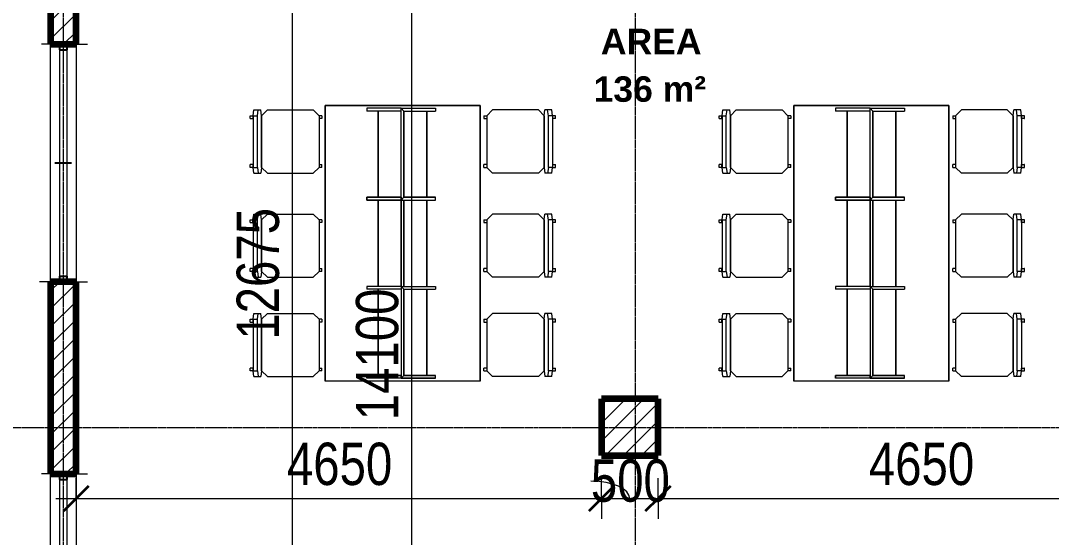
# Model space of a CAD drawing. Header units: millimetres. Extents: x -35190 to 411743, y -233114 to 23872.
# Drawn here: x -11092 to -1970, y 5450 to 10021 of the extents above; entities that cross this region are included whole.
import ezdxf

# ---------------------------------------------------------------- set-up
doc = ezdxf.new("R2010")
doc.units = ezdxf.units.MM
doc.linetypes.add('Grid Line', pattern=[22.225, 12.7, -3.175, 3.175, -3.175])
for name, color, linetype, lineweight in [('A-ANNO-DIMS', 211, 'Continuous', 9), ('A-ANNO-DIMS-75', 211, 'Continuous', 9), ('A-AREA-IDEN', 2, 'Continuous', 9), ('A-GLAZ', 151, 'Continuous', 18), ('A-WALL', 113, 'Continuous', 18), ('A-WALL-PATT', 111, 'Continuous', 18), ('G-IMPT', 8, 'Continuous', 18), ('I-FURN', 30, 'Continuous', 18), ('S-GRID', 1, 'Continuous', 9)]:
    doc.layers.add(name, color=color, linetype=linetype, lineweight=lineweight)
doc.styles.add('Arial_3', font='arial.ttf', dxfattribs={"width": 0.8, "height": 375})
doc.styles.add('Arial_B', font='arialbd.ttf', dxfattribs={"height": 225})
doc.dimstyles.new('main_4_5mm', dxfattribs={"dimscale": 304.8, "dimtxt": 382.597275, "dimasz": 0.738189, "dimexe": 0.590551, "dimexo": 0.0625, "dimgap": 0.024606, "dimtad": 1, "dimdec": 0, "dimzin": 0, "dimdsep": 46, "dimtxsty": 'Arial_3', "dimblk1": 'OBLIQUE', "dimblk2": 'OBLIQUE', "dimsah": 1, "dimcen": 0.09, "dimdle": 0.590551, "dimazin": 0, "dimtfac": 1, "dimtdec": 4, "dimtix": 1, "dimtmove": 0, "dimatfit": 3, "dimfxl": 0.590551, "dimfxlon": 1, "dimtvp": 1, "dimtolj": 1, "dimtzin": 0, "dimarcsym": 2})
doc.dimstyles.new('main_4_5mm_1', dxfattribs={"dimscale": 304.8, "dimtxt": 382.597275, "dimasz": 0.738189, "dimexe": 0.590551, "dimexo": 0.0625, "dimgap": 0.024606, "dimtad": 1, "dimdec": 0, "dimzin": 0, "dimdsep": 46, "dimtxsty": 'Arial_3', "dimblk1": 'OBLIQUE', "dimblk2": 'OBLIQUE', "dimsah": 1, "dimcen": 0.09, "dimdle": 0.590551, "dimazin": 0, "dimtfac": 1, "dimtdec": 4, "dimtix": 1, "dimtmove": 1, "dimatfit": 3, "dimfxl": 0.590551, "dimfxlon": 1, "dimtvp": 1, "dimtolj": 1, "dimtzin": 0, "dimarcsym": 2})
pattern_1 = [(45, (0, 0), (-79.5495, 79.5495), [])]

# ---------------------------------------------------------------- blocks, each defined once
blk = doc.blocks.new('Sliding - 2L - SL2_1 X 1_8-416756-GROUND FLOOR')
at = {"layer": 'A-GLAZ'}
for p, q in [((-723.8, 112.5), (-723.8, 212.5)), ((1376.2, 112.5), (1376.2, 212.5)), ((1326.2, 35), (-673.8, 35)), ((-673.8, -35), (1326.2, -35)), ((-723.8, -112.5), (-723.8, -192.5)), ((1376.2, -112.5), (1376.2, -212.5))]:
    blk.add_line(p, q, dxfattribs=at)
at = {"layer": 'A-GLAZ', "lineweight": 25}
for p, q in [((-673.8, 35), (-723.8, 35)), ((-673.8, -35), (-673.8, 35)), ((326.2, -75), (326.2, 72.5)), ((1376.2, 35), (1326.2, 35)), ((1326.2, -35), (1326.2, 35)), ((-723.8, -35), (-673.8, -35)), ((1326.2, -35), (1376.2, -35))]:
    blk.add_line(p, q, dxfattribs=at)
blk = doc.blocks.new('School05 - 12ZCVC05_dwg-579463-GROUND FLOOR')
at = {"layer": 'G-IMPT', "lineweight": 9}
for p, q in [((1371.6, 2438.4), (0, 2438.4)), ((0, 2438.4), (0, 0)), ((0, 0), (0, 2438.4)), ((0, 2438.4), (1371.6, 2438.4)), ((673.1, 2413), (368.3, 2413)), ((368.3, 2413), (368.3, 2387.6)), ((673.1, 2413), (368.3, 2413)), ((368.3, 2413), (368.3, 2387.6)), ((673.1, 2387.6), (368.3, 2387.6)), ((673.1, 2387.6), (368.3, 2387.6)), ((469.9, 2387.6), (469.9, 1625.6)), ((469.9, 1625.6), (469.9, 2387.6)), ((673.1, 1600.2), (673.1, 2413)), ((673.1, 2413), (698.5, 2387.6)), ((673.1, 2387.6), (673.1, 2413)), ((673.1, 2413), (698.5, 2387.6)), ((673.1, 2413), (977.9, 2413)), ((673.1, 2413), (977.9, 2413)), ((673.1, 1600.2), (673.1, 2413)), ((698.5, 1625.6), (698.5, 2387.6)), ((698.5, 2387.6), (977.9, 2387.6)), ((698.5, 2387.6), (977.9, 2387.6)), ((698.5, 2387.6), (698.5, 1625.6)), ((901.7, 2387.6), (901.7, 1625.6)), ((901.7, 1625.6), (901.7, 2387.6)), ((977.9, 2413), (977.9, 2387.6)), ((977.9, 2413), (977.9, 2387.6)), ((1371.6, 2438.4), (1371.6, 0)), ((1371.6, 0), (1371.6, 2438.4)), ((368.3, 1625.6), (368.3, 1600.2)), ((368.3, 1625.6), (673.1, 1625.6)), ((673.1, 1625.6), (368.3, 1625.6)), ((368.3, 1600.2), (368.3, 1625.6)), ((368.3, 1600.2), (673.1, 1600.2)), ((673.1, 1600.2), (368.3, 1600.2)), ((469.9, 1600.2), (469.9, 838.2)), ((469.9, 838.2), (469.9, 1600.2)), ((673.1, 1600.2), (698.5, 1625.6)), ((673.1, 1625.6), (673.1, 1600.2)), ((673.1, 1600.2), (698.5, 1625.6)), ((673.1, 838.2), (673.1, 1600.2)), ((673.1, 1600.2), (698.5, 1600.2)), ((673.1, 1600.2), (977.9, 1600.2)), ((673.1, 1600.2), (977.9, 1600.2)), ((673.1, 1600.2), (673.1, 838.2)), ((977.9, 1625.6), (698.5, 1625.6)), ((698.5, 1625.6), (977.9, 1625.6)), ((698.5, 838.2), (698.5, 1600.2)), ((698.5, 1600.2), (698.5, 838.2)), ((901.7, 1600.2), (901.7, 838.2)), ((901.7, 838.2), (901.7, 1600.2)), ((977.9, 1600.2), (977.9, 1625.6)), ((977.9, 1600.2), (977.9, 1625.6)), ((673.1, 838.2), (368.3, 838.2)), ((368.3, 838.2), (368.3, 812.8)), ((673.1, 838.2), (368.3, 838.2)), ((368.3, 838.2), (368.3, 812.8)), ((673.1, 838.2), (698.5, 838.2)), ((673.1, 838.2), (673.1, 25.4)), ((673.1, 838.2), (698.5, 812.8)), ((673.1, 838.2), (698.5, 812.8)), ((673.1, 838.2), (977.9, 838.2)), ((673.1, 838.2), (673.1, 812.8)), ((673.1, 838.2), (977.9, 838.2)), ((673.1, 838.2), (673.1, 25.4)), ((977.9, 838.2), (977.9, 812.8)), ((977.9, 838.2), (977.9, 812.8)), ((673.1, 812.8), (368.3, 812.8)), ((673.1, 812.8), (368.3, 812.8)), ((469.9, 812.8), (469.9, 50.8)), ((469.9, 50.8), (469.9, 812.8)), ((698.5, 50.8), (698.5, 812.8)), ((698.5, 812.8), (977.9, 812.8)), ((698.5, 812.8), (977.9, 812.8)), ((698.5, 812.8), (698.5, 50.8)), ((901.7, 812.8), (901.7, 50.8)), ((901.7, 50.8), (901.7, 812.8)), ((1371.6, 0), (0, 0)), ((368.3, 50.8), (368.3, 25.4)), ((368.3, 50.8), (673.1, 50.8)), ((673.1, 50.8), (368.3, 50.8)), ((368.3, 25.4), (368.3, 50.8)), ((673.1, 25.4), (368.3, 25.4)), ((673.1, 25.4), (368.3, 25.4)), ((673.1, 25.4), (698.5, 50.8)), ((698.5, 50.8), (673.1, 25.4)), ((673.1, 25.4), (673.1, 50.8)), ((977.9, 25.4), (673.1, 25.4)), ((673.1, 25.4), (977.9, 25.4)), ((977.9, 50.8), (698.5, 50.8)), ((698.5, 50.8), (977.9, 50.8)), ((977.9, 25.4), (977.9, 50.8)), ((977.9, 25.4), (977.9, 50.8)), ((1371.6, 0), (0, 0))]:
    blk.add_line(p, q, dxfattribs=at)
blk = doc.blocks.new('School05 - School05-579469-GROUND FLOOR')
blk.add_blockref('School05 - 12ZCVC05_dwg-579463-GROUND FLOOR', (0, 0))
blk = doc.blocks.new('Armless_Chair_987 - 12ZSTG19_dwg-581259-GROUND FLOOR')
at = {"layer": 'G-IMPT', "lineweight": 9}
for p, q in [((-583.6, 228.6), (-576.8, 279.4)), ((-576.8, 279.4), (-575.2, 279.4)), ((-576.8, 279.4), (-539, 279.4)), ((-545.8, 228.6), (-539, 279.4)), ((-539, 279.4), (-515.2, 279.4)), ((-508.3, 228.6), (-515.2, 279.4)), ((-457.2, 279.4), (-508, 228.6)), ((-457.2, 279.4), (-50.8, 279.4)), ((-50.8, 279.4), (0, 228.6)), ((-608, 228.6), (-609.6, 228.6)), ((-609.6, 203.2), (-609.6, 228.6)), ((-609.6, 228.6), (-584.2, 228.6)), ((-608, 203.2), (-609.6, 203.2)), ((-609.6, 203.2), (-584.2, 203.2)), ((-584.2, 203.2), (-584.2, 228.6)), ((-583.6, 228.6), (-583.6, -228.6)), ((-583.6, 228.6), (-545.8, 228.6)), ((-545.8, -228.6), (-545.8, 228.6)), ((-508.3, -228.6), (-508.3, 228.6)), ((-508, 228.6), (-508, -228.6)), ((25.4, 228.6), (0, 228.6)), ((0, 228.6), (0, -228.6)), ((25.4, 203.2), (0, 203.2)), ((25.4, 228.6), (25.4, 203.2)), ((-609.6, -228.6), (-609.6, -203.2)), ((-584.2, -203.2), (-609.6, -203.2)), ((-609.6, -203.2), (-608, -203.2)), ((-608, -228.6), (-609.6, -228.6)), ((-584.2, -228.6), (-609.6, -228.6)), ((-584.2, -228.6), (-584.2, -203.2)), ((-576.8, -279.4), (-583.6, -228.6)), ((-583.6, -228.6), (-545.8, -228.6)), ((-545.8, -228.6), (-539, -279.4)), ((-508.3, -228.6), (-515.2, -279.4)), ((-508, -228.6), (-457.2, -279.4)), ((0, -228.6), (-50.8, -279.4)), ((0, -203.2), (25.4, -203.2)), ((25.4, -228.6), (0, -228.6)), ((25.4, -228.6), (25.4, -203.2)), ((-576.8, -279.4), (-575.2, -279.4)), ((-576.8, -279.4), (-539, -279.4)), ((-539, -279.4), (-515.2, -279.4)), ((-457.2, -279.4), (-50.8, -279.4))]:
    blk.add_line(p, q, dxfattribs=at)
blk = doc.blocks.new('Armless_Chair_987 - Armless_Chair_987-581265-GROUND FLOOR')
blk.add_blockref('Armless_Chair_987 - 12ZSTG19_dwg-581259-GROUND FLOOR', (0, 0))
blk = doc.blocks.new('Armless_Chair_987 - Armless_Chair_987-581879-GROUND FLOOR')
at = {"extrusion": (0, 0, -1), "zscale": -1, "rotation": 180}
blk.add_blockref('Armless_Chair_987 - 12ZSTG19_dwg-581259-GROUND FLOOR', (0, 0), dxfattribs=at)
blk = doc.blocks.new('DIMBLOCK7-GROUND FLOOR')
at = {"layer": 'A-ANNO-DIMS-75', "transparency": 16777216}
for p, q in [((-8685.9, 1434.7), (-8685.9, 14289.7)), ((-8685.9, 14109.7), (-8865.9, 14109.7)), ((-8685.9, 14109.7), (-8505.9, 14109.7)), ((-8685.9, 1434.7), (-8865.9, 1434.7)), ((-8685.9, 1434.7), (-8505.9, 1434.7))]:
    blk.add_line(p, q, dxfattribs=at)
at = {"layer": 'A-ANNO-DIMS-75', "lineweight": 35, "transparency": 16777216}
for p, q in [((-8685.9, 14109.7), (-8798.4, 14222.2)), ((-8685.9, 14109.7), (-8573.4, 13997.2)), ((-8685.9, 1434.7), (-8798.4, 1547.2)), ((-8685.9, 1434.7), (-8573.4, 1322.2))]:
    blk.add_line(p, q, dxfattribs=at)
at = {"layer": 'A-ANNO-DIMS-75', "color": 0, "transparency": 16777216, "insert": (-9180.3, 7198.3), "char_height": 375, "width": 1377.35, "attachment_point": 1, "rotation": 90, "line_spacing_factor": 0.941778, "style": 'Arial_3'}
blk.add_mtext('12675', dxfattribs=at)
blk = doc.blocks.new('_Oblique')
at = {"color": 0, "linetype": 'ByBlock', "lineweight": -2}
blk.add_line((-0.5, -0.5), (0.5, 0.5), dxfattribs=at)
blk = doc.blocks.new('DIMBLOCK19-GROUND FLOOR')
at = {"layer": 'A-ANNO-DIMS-75', "transparency": 16777216}
for p, q in [((-7630.7, -170.3), (-7630.7, 14289.7)), ((-7630.7, 14109.7), (-7810.7, 14109.7)), ((-7630.7, 14109.7), (-7450.7, 14109.7)), ((-7630.7, 9.7), (-7810.7, 9.7)), ((-7630.7, 9.7), (-7450.7, 9.7))]:
    blk.add_line(p, q, dxfattribs=at)
at = {"layer": 'A-ANNO-DIMS-75', "lineweight": 35, "transparency": 16777216}
for p, q in [((-7630.7, 14109.7), (-7743.2, 14222.2)), ((-7630.7, 14109.7), (-7518.2, 13997.2)), ((-7630.7, 9.7), (-7743.2, 122.2)), ((-7630.7, 9.7), (-7518.2, -102.8))]:
    blk.add_line(p, q, dxfattribs=at)
at = {"layer": 'A-ANNO-DIMS-75', "color": 0, "transparency": 16777216, "insert": (-8125, 6485.8), "char_height": 375, "width": 1377.35, "attachment_point": 1, "rotation": 90, "line_spacing_factor": 0.941778, "style": 'Arial_3'}
blk.add_mtext('14100', dxfattribs=at)
blk = doc.blocks.new('DIMBLOCK144-GROUND FLOOR')
at = {"layer": 'A-ANNO-DIMS-75', "transparency": 16777216}
for p, q in [((-10601.1, 5793.4), (-10601.1, 5973.4)), ((-5951.1, 5793.4), (-5951.1, 5973.4)), ((-10781.1, 5793.4), (-5951.1, 5793.4)), ((-10601.1, 5793.4), (-10601.1, 5613.4)), ((-5951.1, 5793.4), (-5951.1, 5613.4))]:
    blk.add_line(p, q, dxfattribs=at)
at = {"layer": 'A-ANNO-DIMS-75', "lineweight": 35, "transparency": 16777216}
for p, q in [((-10601.1, 5793.4), (-10488.6, 5905.9)), ((-5951.1, 5793.4), (-5838.6, 5905.9)), ((-10601.1, 5793.4), (-10713.6, 5680.9)), ((-5951.1, 5793.4), (-6063.6, 5680.9))]:
    blk.add_line(p, q, dxfattribs=at)
at = {"layer": 'A-ANNO-DIMS-75', "color": 0, "transparency": 16777216, "insert": (-8735.2, 6287.7), "char_height": 375, "width": 1101.88, "attachment_point": 1, "line_spacing_factor": 0.941778, "style": 'Arial_3'}
blk.add_mtext('4650', dxfattribs=at)
blk = doc.blocks.new('DIMBLOCK145-GROUND FLOOR')
at = {"layer": 'A-ANNO-DIMS-75', "transparency": 16777216}
for p, q in [((-5951.1, 5793.4), (-5951.1, 5973.4)), ((-5451.1, 5793.4), (-5451.1, 5973.4)), ((-5951.1, 5793.4), (-5451.1, 5793.4)), ((-5951.1, 5793.4), (-5951.1, 5613.4)), ((-5451.1, 5793.4), (-5451.1, 5613.4))]:
    blk.add_line(p, q, dxfattribs=at)
at = {"layer": 'A-ANNO-DIMS-75', "lineweight": 35, "transparency": 16777216}
for p, q in [((-5951.1, 5793.4), (-5838.6, 5905.9)), ((-5451.1, 5793.4), (-5338.6, 5905.9)), ((-5951.1, 5793.4), (-6063.6, 5680.9)), ((-5451.1, 5793.4), (-5563.6, 5680.9))]:
    blk.add_line(p, q, dxfattribs=at)
at = {"layer": 'A-ANNO-DIMS-75', "transparency": 16777216}
blk.add_ellipse((-6045.4, 5793.4), major_axis=(344.3, 0), ratio=0.44744, start_param=0, end_param=1.570796, dxfattribs=at)
at = {"layer": 'A-ANNO-DIMS-75', "color": 0, "transparency": 16777216, "insert": (-6045.4, 6140), "char_height": 375, "width": 826.41, "attachment_point": 1, "line_spacing_factor": 0.941778, "style": 'Arial_3'}
blk.add_mtext('500', dxfattribs=at)
blk = doc.blocks.new('DIMBLOCK146-GROUND FLOOR')
at = {"layer": 'A-ANNO-DIMS-75', "transparency": 16777216}
for p, q in [((-5451.1, 5793.4), (-5451.1, 5973.4)), ((-801.1, 5793.4), (-801.1, 5973.4)), ((-5451.1, 5793.4), (-621.1, 5793.4)), ((-5451.1, 5793.4), (-5451.1, 5613.4)), ((-801.1, 5793.4), (-801.1, 5613.4))]:
    blk.add_line(p, q, dxfattribs=at)
at = {"layer": 'A-ANNO-DIMS-75', "lineweight": 35, "transparency": 16777216}
for p, q in [((-5451.1, 5793.4), (-5338.6, 5905.9)), ((-801.1, 5793.4), (-688.6, 5905.9)), ((-5451.1, 5793.4), (-5563.6, 5680.9)), ((-801.1, 5793.4), (-913.6, 5680.9))]:
    blk.add_line(p, q, dxfattribs=at)
at = {"layer": 'A-ANNO-DIMS-75', "color": 0, "transparency": 16777216, "insert": (-3585.2, 6287.7), "char_height": 375, "width": 1101.88, "attachment_point": 1, "line_spacing_factor": 0.941778, "style": 'Arial_3'}
blk.add_mtext('4650', dxfattribs=at)

msp = doc.modelspace()

# ---------------------------------------------------------------- hatches: boundary and pattern name
at = {"layer": 'A-WALL-PATT'}
h = msp.add_hatch(dxfattribs=at)
h.set_pattern_fill('FP_1', color=256, style=0, pattern_type=2)
h.set_pattern_definition(pattern_1)
h.paths.add_polyline_path([(-10601.1, -8640.3), (-10601.1, -2015.3), (-10826.1, -2015.3), (-10826.1, -8640.3)])
h.paths.add_polyline_path([(-10826.1, -215.3), (-10601.1, -215.3), (-10601.1, 69.7), (-10826.1, 69.7)])
h.paths.add_polyline_path([(-10601.1, 969.7), (-10601.1, 1611.7), (-10826.1, 1611.7), (-10826.1, 969.7)])
h.paths.add_polyline_path([(-10601.1, 3111.7), (-10601.1, 3911.7), (-10826.1, 3911.7), (-10826.1, 3111.7)])
h.paths.add_polyline_path([(-10601.1, 6011.7), (-10601.1, 7711.7), (-10826.1, 7711.7), (-10826.1, 6011.7)])
h.paths.add_polyline_path([(-10601.1, 9811.7), (-10601.1, 10630.7), (-10826.1, 10630.7), (-10826.1, 9811.7)])
h.paths.add_polyline_path([(-10826.1, 12730.7), (-10601.1, 12730.7), (-10601.1, 14109.7), (-10826.1, 14109.7)])
h = msp.add_hatch(dxfattribs=at)
h.set_pattern_fill('FP_1', color=256, style=0, pattern_type=2)
h.set_pattern_definition(pattern_1)
h.paths.add_polyline_path([(-5951.1, 6174.7), (-5451.1, 6174.7), (-5451.1, 6674.7), (-5951.1, 6674.7), (-5951.1, 6449.2)])

# ---------------------------------------------------------------- linework, layer by layer
at = {"layer": 'A-WALL', "lineweight": 140}
for p, q in [((-10826.1, 10630.7), (-10826.1, 9811.7)), ((-10601.1, 9811.7), (-10601.1, 10630.7)), ((-10826.1, 9811.7), (-10601.1, 9811.7)), ((-10826.1, 7711.7), (-10826.1, 6011.7)), ((-10601.1, 7711.7), (-10826.1, 7711.7)), ((-10601.1, 6011.7), (-10601.1, 7711.7)), ((-5451.1, 6674.7), (-5951.1, 6674.7)), ((-5951.1, 6674.7), (-5951.1, 6174.7)), ((-5451.1, 6174.7), (-5451.1, 6674.7)), ((-5951.1, 6174.7), (-5451.1, 6174.7)), ((-10826.1, 6011.7), (-10601.1, 6011.7))]:
    msp.add_line(p, q, dxfattribs=at)
at = {"layer": 'A-WALL'}
for p, q in [((-10826.1, 7711.7), (-10826.1, 9811.7)), ((-10601.1, 9811.7), (-10601.1, 7711.7)), ((-10826.1, 3911.7), (-10826.1, 6011.7)), ((-10601.1, 6011.7), (-10601.1, 3911.7))]:
    msp.add_line(p, q, dxfattribs=at)
at = {"layer": 'S-GRID', "linetype": 'Grid Line'}
for p, q in [((-10713.6, -23401.6), (-10713.6, 18871.1)), ((-5651.1, -23401.6), (-5651.1, 18871.1)), ((-16035.3, 6422.2), (47071.4, 6422.2))]:
    msp.add_line(p, q, dxfattribs=at)

# ---------------------------------------------------------------- block references
at = {"layer": 'A-GLAZ', "rotation": 269.9999999999999}
for p in [(-10713.6, 9087.9), (-10713.6, 5287.9)]:
    msp.add_blockref('Sliding - 2L - SL2_1 X 1_8-416756-GROUND FLOOR', p, dxfattribs=at)
at = {"layer": 'I-FURN'}
for name, p in [('Armless_Chair_987 - Armless_Chair_987-581265-GROUND FLOOR', (-8451.1, 8950.9)), ('School05 - School05-579469-GROUND FLOOR', (-8397.7, 6832.2)), ('Armless_Chair_987 - Armless_Chair_987-581265-GROUND FLOOR', (-4301.1, 8950.9)), ('School05 - School05-579469-GROUND FLOOR', (-4247.7, 6832.2)), ('Armless_Chair_987 - Armless_Chair_987-581265-GROUND FLOOR', (-8451.1, 8030.9)), ('Armless_Chair_987 - Armless_Chair_987-581265-GROUND FLOOR', (-4301.1, 8030.9)), ('Armless_Chair_987 - Armless_Chair_987-581265-GROUND FLOOR', (-8451.1, 7150.9)), ('Armless_Chair_987 - Armless_Chair_987-581265-GROUND FLOOR', (-4301.1, 7150.9))]:
    msp.add_blockref(name, p, dxfattribs=at)
at = {"layer": 'I-FURN', "rotation": 180}
for p in [(-6967.3, 8950.9), (-2817.3, 8950.9), (-6967.3, 8030.9), (-2817.3, 8030.9), (-6967.3, 7150.9), (-2817.3, 7150.9)]:
    msp.add_blockref('Armless_Chair_987 - Armless_Chair_987-581879-GROUND FLOOR', p, dxfattribs=at)

# ---------------------------------------------------------------- texts
at = {"layer": 'A-AREA-IDEN', "char_height": 225, "attachment_point": 1, "style": 'Arial_B'}
for s, insert, width in [('AREA', (-5956.7, 9948.9), 1076.265), ('136 m²', (-6021.2, 9528.1), 1226.582)]:
    msp.add_mtext(s, dxfattribs=dict(at, insert=insert, width=width))

# ---------------------------------------------------------------- dimensions: what is measured, and where the dimension line sits
at = {"layer": 'A-ANNO-DIMS'}
for base, p1, p2, override, picture, middle in [((-8685.9, 14109.7), (-8865.9, 1434.7), (-8865.9, 14109.7), {"dimpost": '<>', "dimfxl": 12675}, 'DIMBLOCK7-GROUND FLOOR', (-8884.9, 7772.2)), ((-7630.7, 14109.7), (-7810.7, 9.7), (-7810.7, 14109.7), {"dimpost": '<>', "dimfxl": 14100}, 'DIMBLOCK19-GROUND FLOOR', (-7829.6, 7059.7))]:
    dim = msp.add_linear_dim(base=base, p1=p1, p2=p2, angle=90, dimstyle='main_4_5mm', override=override, dxfattribs=at)
    dim.commit()
    dim.dimension.update_dxf_attribs({"geometry": picture, "text_midpoint": middle})
for base, p1, p2, picture, middle in [((-5951.1, 5793.4), (-10601.1, 5973.4), (-5951.1, 5973.4), 'DIMBLOCK144-GROUND FLOOR', (-8276.1, 5992.4)), ((-801.1, 5793.4), (-5451.1, 5973.4), (-801.1, 5973.4), 'DIMBLOCK146-GROUND FLOOR', (-3126.1, 5992.4))]:
    dim = msp.add_linear_dim(base=base, p1=p1, p2=p2, dimstyle='main_4_5mm', override={"dimpost": '<>', "dimfxl": 4650}, dxfattribs=at)
    dim.commit()
    dim.dimension.update_dxf_attribs({"geometry": picture, "text_midpoint": middle})
dim = msp.add_linear_dim(base=(-5451.1, 5793.4), p1=(-5951.1, 5973.4), p2=(-5451.1, 5973.4), dimstyle='main_4_5mm_1', override={"dimpost": '<>', "dimfxl": 500}, dxfattribs=at)
dim.commit()
dim.dimension.update_dxf_attribs({"geometry": 'DIMBLOCK145-GROUND FLOOR', "text_midpoint": (-5632.2, 5890), "dimtype": 160})

doc.saveas('drawing.dxf')
